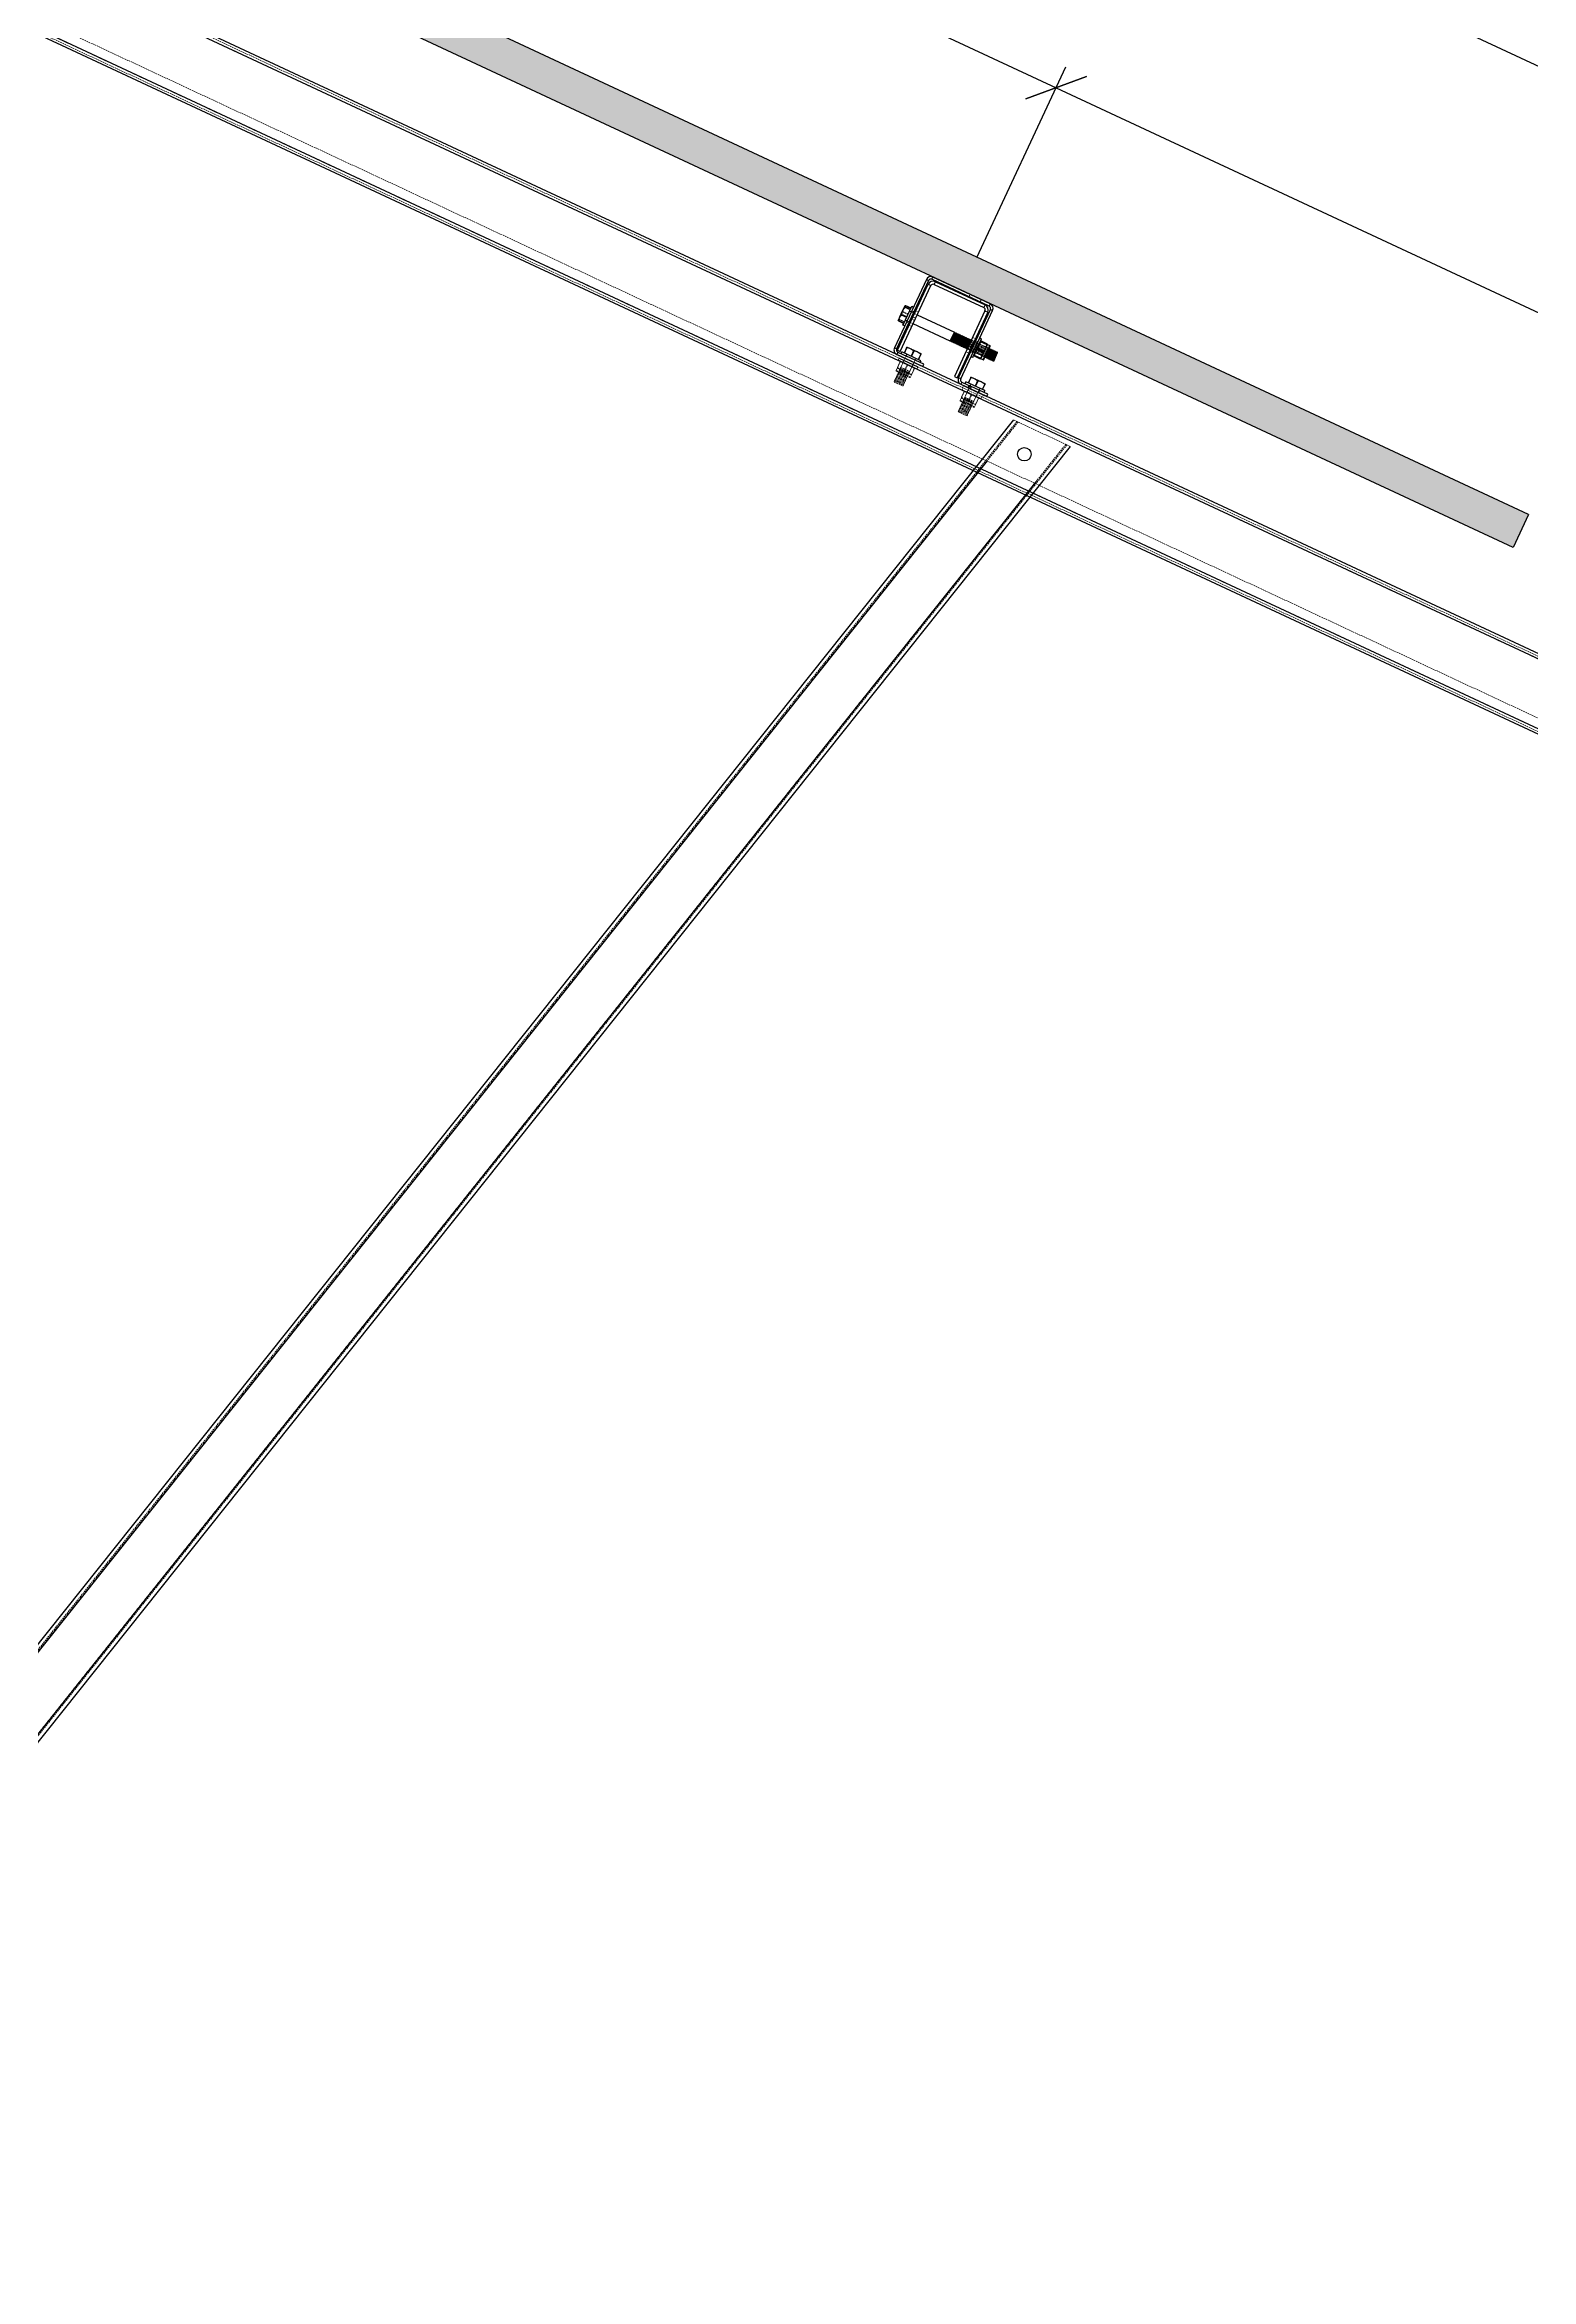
# Model space of a CAD drawing. Header units: millimetres. Extents: x -116399 to 112199, y -90759 to -31335.
# Drawn here: x 105562 to 106782, y -48678 to -46845 of the extents above; entities that cross this region are included whole.
import ezdxf

# ---------------------------------------------------------------- set-up
doc = ezdxf.new("R2010")
doc.units = ezdxf.units.MM
doc.linetypes.add('HIDDEN', pattern=[1.905, 1.27, -0.635])
doc.styles.add('Annotative', font='simplex.shx', dxfattribs={"height": 2.5})
doc.dimstyles.new('Annotative', dxfattribs={"dimscale": 0, "dimtxt": 2.5, "dimasz": 2.5, "dimexe": 1.25, "dimexo": 2, "dimtad": 1, "dimtxsty": 'Annotative', "dimblk": 'OBLIQUE', "dimcen": 2.5, "dimazin": 3, "dimtfac": 1, "dimtmove": 0, "dimatfit": 3, "dimfxl": 1})

# ---------------------------------------------------------------- blocks, each defined once
blk = doc.blocks.new('pannello sezione')
h = blk.add_hatch(color=4)
h.dxf.hatch_style = 1
h.paths.add_polyline_path([(1192, 0), (-1192, 0), (-1192, -30), (1192, -30)])
at = {"color": 4, "linetype": 'Continuous', "lineweight": 25}
for p, q in [((1192, 0), (-1192, 0)), ((-1192, 0), (-1192, -30)), ((1192, 0), (1192, -30)), ((1192, -30), (-1192, -30))]:
    blk.add_line(p, q, dxfattribs=at)
blk = doc.blocks.new('_Oblique')
at = {"color": 0, "linetype": 'ByBlock', "lineweight": -2}
blk.add_line((-0.5, -0.5), (0.5, 0.5), dxfattribs=at)
blk = doc.blocks.new('*D405')
at = {"color": 8, "lineweight": -2}
for p, q in [((105058.4, -46427.8), (105131.2, -46271.6)), ((105123.3, -46288.6), (106392.1, -46880.2)), ((106327.2, -47019.4), (106400, -46863.2))]:
    blk.add_line(p, q, dxfattribs=at)
at = {"layer": 'Defpoints', "color": 0}
for p in [(105045.7, -46454.9), (106392.1, -46880.2), (106314.5, -47046.6)]:
    blk.add_point(p, dxfattribs=at)
at = {"color": 8, "lineweight": -2, "xscale": 37.5, "yscale": 37.5, "zscale": 37.5}
for p, rotation in [((105123.3, -46288.6), 154.9996608847016), ((106392.1, -46880.2), 334.9996608847017)]:
    blk.add_blockref('_Oblique', p, dxfattribs=dict(at, rotation=rotation))
at = {"insert": (105769.6, -46558.9), "char_height": 37.5, "attachment_point": 5, "rotation": 334.9997, "style": 'Annotative'}
blk.add_mtext('1400', dxfattribs=at)
blk = doc.blocks.new('*D406')
at = {"color": 8, "lineweight": -2}
for p, q in [((106327.2, -47019.4), (106400, -46863.2)), ((106392.1, -46880.2), (107302, -47304.6)), ((107237.1, -47443.7), (107310, -47287.6))]:
    blk.add_line(p, q, dxfattribs=at)
at = {"layer": 'Defpoints', "color": 0}
for p in [(106314.5, -47046.6), (107302, -47304.6), (107224.5, -47470.9)]:
    blk.add_point(p, dxfattribs=at)
at = {"color": 8, "lineweight": -2, "xscale": 37.5, "yscale": 37.5, "zscale": 37.5}
for p, rotation in [((106392.1, -46880.2), 154.9996608847016), ((107302, -47304.6), 334.9996608847017)]:
    blk.add_blockref('_Oblique', p, dxfattribs=dict(at, rotation=rotation))
at = {"insert": (106859, -47066.9), "char_height": 37.5, "attachment_point": 5, "rotation": 334.9997, "style": 'Annotative'}
blk.add_mtext('1004', dxfattribs=at)
blk = doc.blocks.new('*D402')
at = {"color": 8, "lineweight": -2}
for p, q in [((104631.9, -46195.6), (104769.4, -45900.7)), ((106922.2, -46925.2), (104761.5, -45917.7)), ((106792.6, -47203.1), (106930.1, -46908.2))]:
    blk.add_line(p, q, dxfattribs=at)
at = {"layer": 'Defpoints', "color": 0}
for p in [(104761.5, -45917.7), (104619.3, -46222.8), (106779.9, -47230.3)]:
    blk.add_point(p, dxfattribs=at)
at = {"color": 8, "lineweight": -2, "xscale": 37.5, "yscale": 37.5, "zscale": 37.5}
for p, rotation in [((104761.5, -45917.7), 154.9996608846983), ((106922.2, -46925.2), 334.9996608846983)]:
    blk.add_blockref('_Oblique', p, dxfattribs=dict(at, rotation=rotation))
at = {"insert": (105853.7, -46396), "char_height": 37.5, "attachment_point": 5, "rotation": 334.9997, "style": 'Annotative'}
blk.add_mtext('2384', dxfattribs=at)
blk = doc.blocks.new('A$Cebdbe276')
at = {"color": 5, "linetype": 'Continuous', "lineweight": 25}
for p, q in [((-26, -2), (-26, 0)), ((26, 0), (-26, 0)), ((26, 0), (26, -2)), ((-30, -4), (-28, -4)), ((-30, -4), (-30, -66)), ((-28, -4), (-28, -66)), ((26, -2), (-26, -2)), ((28, -4), (30, -4)), ((28, -66), (28, -4)), ((30, -66), (30, -4)), ((-36.8, -30.9), (-36.9, -31)), ((-36.9, -31), (-36.9, -31.2)), ((-36.9, -31), (-36.9, -31)), ((-36.9, -31.2), (-36.4, -31.7)), ((-36.9, -31.2), (-36.9, -34.7)), ((-36.4, -32), (-36.9, -34.7)), ((-36.9, -34.7), (-36.9, -35.9)), ((-36.9, -35.9), (-36.4, -38.6)), ((-36.9, -35.9), (-36.9, -41.2)), ((-36.4, -30.5), (-36.6, -30.6)), ((-36.4, -30.5), (-31.6, -30.5)), ((-36.4, -32), (-36.4, -31.7)), ((-31.6, -31.7), (-36.4, -31.7)), ((-36.4, -32), (-31.6, -32)), ((-31.6, -29), (-30, -29)), ((-31.6, -45.1), (-31.6, -29)), ((-28, -33.5), (-27, -33.5)), ((-24.5, -33.5), (9.2, -33.5)), ((9.2, -41.5), (9.2, -33.5)), ((9.2, -33.7), (9.4, -33.7)), ((9.4, -33.5), (10.2, -33.5)), ((9.4, -41.5), (9.4, -33.5)), ((10.2, -41.5), (10.2, -33.5)), ((10.2, -33.7), (10.4, -33.7)), ((10.4, -33.5), (11.2, -33.5)), ((10.4, -41.5), (10.4, -33.5)), ((11.2, -41.5), (11.2, -33.5)), ((11.2, -33.7), (11.4, -33.7)), ((11.4, -33.5), (12.2, -33.5)), ((11.4, -41.5), (11.4, -33.5)), ((12.2, -41.5), (12.2, -33.5)), ((12.2, -33.7), (12.4, -33.7)), ((12.4, -33.5), (13.2, -33.5)), ((12.4, -41.5), (12.4, -33.5)), ((13.2, -41.5), (13.2, -33.5)), ((13.2, -33.7), (13.4, -33.7)), ((13.4, -33.5), (14.2, -33.5)), ((13.4, -41.5), (13.4, -33.5)), ((14.2, -41.5), (14.2, -33.5)), ((14.2, -33.7), (14.4, -33.7)), ((14.4, -33.5), (15.2, -33.5)), ((14.4, -41.5), (14.4, -33.5)), ((15.2, -41.5), (15.2, -33.5)), ((15.2, -33.7), (15.4, -33.7)), ((15.4, -33.5), (16.2, -33.5)), ((15.4, -41.5), (15.4, -33.5)), ((16.2, -41.5), (16.2, -33.5)), ((16.2, -33.7), (16.4, -33.7)), ((16.4, -33.5), (17.2, -33.5)), ((16.4, -41.5), (16.4, -33.5)), ((17.2, -41.5), (17.2, -33.5)), ((17.2, -33.7), (17.4, -33.7)), ((17.4, -33.5), (18.2, -33.5)), ((17.4, -41.5), (17.4, -33.5)), ((18.2, -41.5), (18.2, -33.5)), ((18.2, -33.7), (18.4, -33.7)), ((18.4, -33.5), (19.2, -33.5)), ((18.4, -41.5), (18.4, -33.5)), ((19.2, -41.5), (19.2, -33.5)), ((19.2, -33.7), (19.4, -33.7)), ((19.4, -33.5), (20.2, -33.5)), ((19.4, -41.5), (19.4, -33.5)), ((20.2, -41.5), (20.2, -33.5)), ((20.2, -33.7), (20.4, -33.7)), ((20.4, -33.5), (21.2, -33.5)), ((20.4, -41.5), (20.4, -33.5)), ((21.2, -41.5), (21.2, -33.5)), ((21.2, -33.7), (21.4, -33.7)), ((21.4, -33.5), (22.2, -33.5)), ((21.4, -41.5), (21.4, -33.5)), ((22.2, -41.5), (22.2, -33.5)), ((22.2, -33.7), (22.4, -33.7)), ((22.4, -33.5), (23.2, -33.5)), ((22.4, -41.5), (22.4, -33.5)), ((23.2, -41.5), (23.2, -33.5)), ((23.2, -33.7), (23.4, -33.7)), ((23.4, -33.5), (24.2, -33.5)), ((23.4, -41.5), (23.4, -33.5)), ((24.2, -41.5), (24.2, -33.5)), ((24.2, -33.7), (24.4, -33.7)), ((24.4, -33.5), (24.5, -33.5)), ((24.4, -41.5), (24.4, -33.5)), ((27, -33.5), (27.2, -33.5)), ((27.2, -41.5), (27.2, -33.5)), ((27.2, -33.7), (27.4, -33.7)), ((27.4, -33.5), (28, -33.5)), ((27.4, -41.5), (27.4, -33.5)), ((30, -29), (31.6, -29)), ((31.6, -45.1), (31.6, -29)), ((31.6, -31), (31.6, -31)), ((32.1, -30.7), (37.6, -30.7)), ((32.1, -31.5), (32.1, -31.3)), ((37.6, -31.3), (32.1, -31.3)), ((32.1, -31.5), (37.6, -31.5)), ((37.6, -31.5), (37.6, -31.3)), ((38.1, -31), (38.1, -31)), ((38.1, -31), (40.1, -31)), ((38.1, -44), (38.1, -31)), ((40.1, -44), (40.1, -31)), ((40.6, -43.5), (40.6, -31.5)), ((40.6, -33.5), (41.2, -33.5)), ((41.2, -41.5), (41.2, -33.5)), ((41.2, -33.7), (41.4, -33.7)), ((41.4, -33.5), (42.2, -33.5)), ((41.4, -41.5), (41.4, -33.5)), ((42.2, -41.5), (42.2, -33.5)), ((42.2, -33.7), (42.4, -33.7)), ((42.4, -33.5), (43.2, -33.5)), ((42.4, -41.5), (42.4, -33.5)), ((43.2, -41.5), (43.2, -33.5)), ((43.2, -33.7), (43.4, -33.7)), ((43.4, -33.5), (44.2, -33.5)), ((43.4, -41.5), (43.4, -33.5)), ((44.2, -41.5), (44.2, -33.5)), ((44.2, -33.7), (44.4, -33.7)), ((44.4, -33.5), (45.2, -33.5)), ((44.4, -41.5), (44.4, -33.5)), ((45.2, -41.5), (45.2, -33.5)), ((45.2, -33.7), (45.4, -33.7)), ((45.4, -33.5), (46.2, -33.5)), ((45.4, -41.5), (45.4, -33.5)), ((46.2, -41.5), (46.2, -33.5)), ((46.2, -33.7), (46.4, -33.7)), ((46.4, -33.5), (47.2, -33.5)), ((46.4, -41.5), (46.4, -33.5)), ((47.2, -41.5), (47.2, -33.5)), ((47.2, -33.7), (47.4, -33.7)), ((47.4, -33.5), (48.2, -33.5)), ((47.4, -41.5), (47.4, -33.5)), ((48.2, -41.5), (48.2, -33.5)), ((48.2, -33.7), (48.4, -33.7)), ((48.4, -41.3), (48.4, -33.7)), ((-36.4, -39), (-36.9, -41.2)), ((-36.9, -41.2), (-36.9, -42.2)), ((-36.9, -42.2), (-36.4, -44.4)), ((-36.9, -42.2), (-36.9, -44)), ((-36.4, -44.5), (-36.8, -44.1)), ((-31.6, -38.6), (-36.4, -38.6)), ((-36.4, -39), (-36.4, -38.6)), ((-36.4, -39), (-31.6, -39)), ((-31.6, -44.4), (-36.4, -44.4)), ((-36.4, -44.5), (-36.4, -44.4)), ((-36.4, -44.5), (-31.6, -44.5)), ((-31.6, -46), (-31.6, -45.1)), ((-30, -46), (-31.6, -46)), ((-27, -41.5), (-28, -41.5)), ((9.2, -41.5), (-24.5, -41.5)), ((9.4, -41.3), (9.2, -41.3)), ((10.2, -41.5), (9.4, -41.5)), ((10.4, -41.3), (10.2, -41.3)), ((11.2, -41.5), (10.4, -41.5)), ((11.4, -41.3), (11.2, -41.3)), ((12.2, -41.5), (11.4, -41.5)), ((12.4, -41.3), (12.2, -41.3)), ((13.2, -41.5), (12.4, -41.5)), ((13.4, -41.3), (13.2, -41.3)), ((14.2, -41.5), (13.4, -41.5)), ((14.4, -41.3), (14.2, -41.3)), ((15.2, -41.5), (14.4, -41.5)), ((15.4, -41.3), (15.2, -41.3)), ((16.2, -41.5), (15.4, -41.5)), ((16.4, -41.3), (16.2, -41.3)), ((17.2, -41.5), (16.4, -41.5)), ((17.4, -41.3), (17.2, -41.3)), ((18.2, -41.5), (17.4, -41.5)), ((18.4, -41.3), (18.2, -41.3)), ((19.2, -41.5), (18.4, -41.5)), ((19.4, -41.3), (19.2, -41.3)), ((20.2, -41.5), (19.4, -41.5)), ((20.4, -41.3), (20.2, -41.3)), ((21.2, -41.5), (20.4, -41.5)), ((21.4, -41.3), (21.2, -41.3)), ((22.2, -41.5), (21.4, -41.5)), ((22.4, -41.3), (22.2, -41.3)), ((23.2, -41.5), (22.4, -41.5)), ((23.4, -41.3), (23.2, -41.3)), ((24.2, -41.5), (23.4, -41.5)), ((24.4, -41.3), (24.2, -41.3)), ((24.5, -41.5), (24.4, -41.5)), ((27.2, -41.5), (27, -41.5)), ((27.4, -41.3), (27.2, -41.3)), ((28, -41.5), (27.4, -41.5)), ((31.6, -46), (30, -46)), ((32.2, -41.5), (31.6, -41.5)), ((31.6, -44), (31.6, -44)), ((31.6, -46), (31.6, -45.1)), ((32.1, -38.3), (32.1, -37.9)), ((37.6, -37.9), (32.1, -37.9)), ((32.1, -38.3), (37.6, -38.3)), ((32.1, -43.5), (32.1, -43.7)), ((32.1, -44.3), (32.1, -44.1)), ((37.6, -44.1), (32.1, -44.1)), ((32.1, -44.3), (37.6, -44.3)), ((37.6, -38.3), (37.6, -37.9)), ((38, -41.4), (37.6, -43.5)), ((37.6, -43.5), (37.6, -43.7)), ((37.6, -44.3), (37.6, -44.1)), ((38.1, -44), (38.1, -44)), ((40.1, -44), (38.1, -44)), ((41.2, -41.5), (40.6, -41.5)), ((41.4, -41.3), (41.2, -41.3)), ((42.2, -41.5), (41.4, -41.5)), ((42.4, -41.3), (42.2, -41.3)), ((43.2, -41.5), (42.4, -41.5)), ((43.4, -41.3), (43.2, -41.3)), ((44.2, -41.5), (43.4, -41.5)), ((44.4, -41.3), (44.2, -41.3)), ((45.2, -41.5), (44.4, -41.5)), ((45.4, -41.3), (45.2, -41.3)), ((46.2, -41.5), (45.4, -41.5)), ((46.4, -41.3), (46.2, -41.3)), ((47.2, -41.5), (46.4, -41.5)), ((47.4, -41.3), (47.2, -41.3)), ((48.2, -41.5), (47.4, -41.5)), ((48.4, -41.3), (48.2, -41.3)), ((-28, -66), (-30, -66)), ((-26, -68), (-26, -70)), ((-26, -68), (-17.5, -68)), ((-26, -70), (-17.5, -70)), ((-23, -68), (-23, -66.4)), ((-6, -66.4), (-23, -66.4)), ((-21, -61.6), (-21, -61.1)), ((-18.3, -61.1), (-21, -61.1)), ((-21, -61.6), (-20.8, -61.6)), ((-21, -61.6), (-21, -66.4)), ((-18.3, -61.1), (-20.8, -61.6)), ((-20.8, -66.4), (-20.8, -61.6)), ((-17.2, -61.1), (-18.3, -61.1)), ((-2.5, -68), (-17.5, -68)), ((-17.5, -70), (-2.5, -70)), ((-11.8, -61.1), (-17.2, -61.1)), ((-14.7, -61.6), (-17.2, -61.1)), ((-14.7, -61.6), (-14.3, -61.6)), ((-14.7, -61.6), (-14.7, -66.4)), ((-11.8, -61.1), (-14.3, -61.6)), ((-14.3, -66.4), (-14.3, -61.6)), ((-10.7, -61.1), (-11.8, -61.1)), ((-8.2, -61.6), (-10.7, -61.1)), ((-8, -61.1), (-10.7, -61.1)), ((-8.2, -61.6), (-8.2, -66.4)), ((-8.2, -61.6), (-8, -61.6)), ((-8, -61.1), (-8, -61.6)), ((-8, -66.4), (-8, -61.6)), ((-6, -66.4), (-6, -68)), ((-2.5, -70), (-2.5, -68)), ((30, -66), (28, -66)), ((32, -68), (32, -70)), ((32, -68), (40.5, -68)), ((32, -70), (40.5, -70)), ((35, -68), (35, -66.4)), ((52, -66.4), (35, -66.4)), ((37, -61.6), (37, -61.1)), ((39.7, -61.1), (37, -61.1)), ((37, -61.6), (37.2, -61.6)), ((37, -61.6), (37, -66.4)), ((39.7, -61.1), (37.2, -61.6)), ((37.2, -66.4), (37.2, -61.6)), ((40.8, -61.1), (39.7, -61.1)), ((40.5, -68), (40.5, -70)), ((55.5, -68), (40.5, -68)), ((40.5, -70), (55.5, -70)), ((46.2, -61.1), (40.8, -61.1)), ((43.3, -61.6), (40.8, -61.1)), ((43.3, -61.6), (43.7, -61.6)), ((43.3, -61.6), (43.3, -66.4)), ((46.2, -61.1), (43.7, -61.6)), ((43.7, -66.4), (43.7, -61.6)), ((47.3, -61.1), (46.2, -61.1)), ((49.8, -61.6), (47.3, -61.1)), ((50, -61.1), (47.3, -61.1)), ((49.8, -61.6), (49.8, -66.4)), ((49.8, -61.6), (50, -61.6)), ((50, -61.1), (50, -61.6)), ((50, -66.4), (50, -61.6)), ((52, -66.4), (52, -68)), ((55.5, -70), (55.5, -68))]:
    blk.add_line(p, q, dxfattribs=at)
at = {"color": 5, "linetype": 'HIDDEN', "lineweight": 18}
for p, q in [((-26, 0), (-26, -2)), ((-26, -2), (-26, 0)), ((-26, 0), (-26, -2)), ((-26, -2), (-26, 0)), ((-26, 0), (-26, -2)), ((-26, -2), (-26, 0)), ((-26, 0), (-26, -2)), ((-26, -2), (-26, 0)), ((-26, 0), (-26, -2)), ((-26, -2), (-26, 0)), ((-26, 0), (-26, -2)), ((-26, -2), (-26, 0)), ((-26, 0), (-26, -2)), ((-26, -2), (-26, 0)), ((-26, 0), (-26, -2)), ((-26, -2), (-26, 0)), ((-26, 0), (-26, -2)), ((7.7, -2), (7.7, 0)), ((17.7, 0), (17.7, -2)), ((26, -2), (26, 0)), ((26, 0), (26, -2)), ((26, -2), (26, 0)), ((26, 0), (26, -2)), ((26, -2), (26, 0)), ((26, 0), (26, -2)), ((26, -2), (26, 0)), ((26, 0), (26, -2)), ((26, -2), (26, 0)), ((26, 0), (26, -2)), ((26, -2), (26, 0)), ((26, 0), (26, -2)), ((26, -2), (26, 0)), ((26, 0), (26, -2)), ((26, -2), (26, 0)), ((26, 0), (26, -2)), ((26, -2), (26, 0)), ((-28, -4), (-30, -4)), ((-30, -4), (-28, -4)), ((-28, -4), (-30, -4)), ((-30, -4), (-28, -4)), ((-28, -4), (-30, -4)), ((-30, -4), (-28, -4)), ((-28, -4), (-30, -4)), ((-30, -4), (-28, -4)), ((-28, -4), (-30, -4)), ((-30, -4), (-28, -4)), ((-28, -4), (-30, -4)), ((-30, -4), (-28, -4)), ((-28, -4), (-30, -4)), ((-30, -4), (-28, -4)), ((-28, -4), (-30, -4)), ((-30, -4), (-28, -4)), ((-28, -4), (-30, -4)), ((30, -4), (28, -4)), ((28, -4), (30, -4)), ((30, -4), (28, -4)), ((28, -4), (30, -4)), ((30, -4), (28, -4)), ((28, -4), (30, -4)), ((30, -4), (28, -4)), ((28, -4), (30, -4)), ((30, -4), (28, -4)), ((28, -4), (30, -4)), ((30, -4), (28, -4)), ((28, -4), (30, -4)), ((30, -4), (28, -4)), ((28, -4), (30, -4)), ((30, -4), (28, -4)), ((28, -4), (30, -4)), ((30, -4), (28, -4)), ((-36.9, -32.8), (-36.4, -30.6)), ((-36.4, -36), (-36.9, -33.8)), ((-36.9, -39.1), (-36.4, -36.4)), ((-36.4, -30.5), (-36.4, -30.6)), ((-31.6, -30.6), (-36.4, -30.6)), ((-36.4, -36), (-36.4, -36.4)), ((-36.4, -36), (-31.6, -36)), ((-31.6, -36.4), (-36.4, -36.4)), ((-31.6, -33.3), (-30, -33.3)), ((-31.6, -33.5), (-28, -33.5)), ((-30, -32.5), (-28, -32.5)), ((24.5, -33.5), (25.2, -33.5)), ((24.5, -36.5), (27, -36.5)), ((27, -36.5), (24.5, -36.5)), ((24.5, -36.5), (27, -36.5)), ((27, -36.5), (24.5, -36.5)), ((24.5, -36.5), (27, -36.5)), ((27, -36.5), (24.5, -36.5)), ((24.5, -36.5), (27, -36.5)), ((27, -36.5), (24.5, -36.5)), ((25.2, -41.5), (25.2, -33.5)), ((25.2, -33.7), (25.4, -33.7)), ((25.4, -41.5), (25.4, -33.5)), ((25.4, -33.5), (26.2, -33.5)), ((26.2, -41.5), (26.2, -33.5)), ((26.2, -33.7), (26.4, -33.7)), ((26.4, -41.5), (26.4, -33.5)), ((26.4, -33.5), (27, -33.5)), ((28, -32.5), (30, -32.5)), ((28, -33.5), (28.2, -33.5)), ((28.2, -41.5), (28.2, -33.5)), ((28.2, -33.7), (28.4, -33.7)), ((28.4, -41.5), (28.4, -33.5)), ((28.4, -33.5), (29.2, -33.5)), ((29.2, -41.5), (29.2, -33.5)), ((29.2, -33.7), (29.4, -33.7)), ((29.4, -41.5), (29.4, -33.5)), ((29.4, -33.5), (30.2, -33.5)), ((30, -33.3), (31.6, -33.3)), ((30.2, -41.5), (30.2, -33.5)), ((30.2, -33.7), (30.4, -33.7)), ((30.4, -41.5), (30.4, -33.5)), ((30.4, -33.5), (31.2, -33.5)), ((31.2, -41.5), (31.2, -33.5)), ((31.2, -33.7), (31.4, -33.7)), ((31.4, -41.5), (31.4, -33.5)), ((31.4, -33.5), (32.2, -33.5)), ((31.6, -44), (31.6, -31)), ((31.6, -33.5), (40.5, -33.5)), ((32.1, -30.7), (32.1, -30.9)), ((37.6, -30.9), (32.1, -30.9)), ((32.2, -41.5), (32.2, -33.5)), ((32.2, -33.7), (32.4, -33.7)), ((32.4, -41.5), (32.4, -33.5)), ((32.4, -33.5), (33.2, -33.5)), ((33.2, -41.5), (33.2, -33.5)), ((33.2, -33.7), (33.4, -33.7)), ((33.4, -41.5), (33.4, -33.5)), ((33.4, -33.5), (34.2, -33.5)), ((34.2, -41.5), (34.2, -33.5)), ((34.2, -33.7), (34.4, -33.7)), ((34.4, -41.5), (34.4, -33.5)), ((34.4, -33.5), (35.2, -33.5)), ((35.2, -41.5), (35.2, -33.5)), ((35.2, -33.7), (35.4, -33.7)), ((35.4, -41.5), (35.4, -33.5)), ((35.4, -33.5), (36.2, -33.5)), ((36.2, -41.5), (36.2, -33.5)), ((36.2, -33.7), (36.4, -33.7)), ((36.4, -41.5), (36.4, -33.5)), ((36.4, -33.5), (37.2, -33.5)), ((37.2, -41.5), (37.2, -33.5)), ((37.2, -33.7), (37.4, -33.7)), ((37.4, -41.5), (37.4, -33.5)), ((37.4, -33.5), (38.2, -33.5)), ((37.6, -30.7), (37.6, -30.9)), ((38.2, -41.5), (38.2, -33.5)), ((38.2, -33.7), (38.4, -33.7)), ((38.4, -41.5), (38.4, -33.5)), ((38.4, -33.5), (39.2, -33.5)), ((39.2, -41.5), (39.2, -33.5)), ((39.2, -33.7), (39.4, -33.7)), ((39.4, -41.5), (39.4, -33.5)), ((39.4, -33.5), (40.2, -33.5)), ((40.1, -31), (40.1, -44)), ((40.2, -41.5), (40.2, -33.5)), ((40.2, -33.7), (40.4, -33.7)), ((40.4, -41.5), (40.4, -33.5)), ((40.4, -33.5), (40.6, -33.5)), ((40.5, -33.5), (40.6, -33.4)), ((40.5, -41.5), (40.5, -33.5)), ((-36.4, -43), (-36.9, -40.3)), ((-36.4, -43), (-31.6, -43)), ((-36.4, -43), (-36.4, -43.3)), ((-31.6, -43.3), (-36.4, -43.3)), ((-28, -41.5), (-31.6, -41.5)), ((-30, -41.7), (-31.6, -41.7)), ((-28, -42.5), (-30, -42.5)), ((27, -38.5), (24.5, -38.5)), ((27, -38.5), (24.5, -38.5)), ((27, -38.5), (24.5, -38.5)), ((27, -38.5), (24.5, -38.5)), ((27, -38.5), (24.5, -38.5)), ((27, -38.5), (24.5, -38.5)), ((27, -38.5), (24.5, -38.5)), ((27, -38.5), (24.5, -38.5)), ((25.2, -41.5), (24.5, -41.5)), ((25.4, -41.3), (25.2, -41.3)), ((26.2, -41.5), (25.4, -41.5)), ((26.4, -41.3), (26.2, -41.3)), ((27, -41.5), (26.4, -41.5)), ((28.2, -41.5), (28, -41.5)), ((30, -42.5), (28, -42.5)), ((28.4, -41.3), (28.2, -41.3)), ((29.2, -41.5), (28.4, -41.5)), ((29.4, -41.3), (29.2, -41.3)), ((30.2, -41.5), (29.4, -41.5)), ((31.6, -41.7), (30, -41.7)), ((30.4, -41.3), (30.2, -41.3)), ((31.2, -41.5), (30.4, -41.5)), ((31.4, -41.3), (31.2, -41.3)), ((31.6, -41.5), (31.4, -41.5)), ((40.5, -41.5), (31.6, -41.5)), ((32.1, -36.7), (32.1, -37.1)), ((32.1, -36.7), (37.6, -36.7)), ((37.6, -37.1), (32.1, -37.1)), ((32.1, -43.5), (37.6, -43.5)), ((37.6, -43.7), (32.1, -43.7)), ((32.4, -41.3), (32.2, -41.3)), ((33.2, -41.5), (32.4, -41.5)), ((33.4, -41.3), (33.2, -41.3)), ((34.2, -41.5), (33.4, -41.5)), ((34.4, -41.3), (34.2, -41.3)), ((35.2, -41.5), (34.4, -41.5)), ((35.4, -41.3), (35.2, -41.3)), ((36.2, -41.5), (35.4, -41.5)), ((36.4, -41.3), (36.2, -41.3)), ((37.2, -41.5), (36.4, -41.5)), ((37.4, -41.3), (37.2, -41.3)), ((38.2, -41.5), (37.4, -41.5)), ((37.6, -36.7), (37.6, -37.1)), ((38.4, -41.3), (38.2, -41.3)), ((39.2, -41.5), (38.4, -41.5)), ((39.4, -41.3), (39.2, -41.3)), ((40.2, -41.5), (39.4, -41.5)), ((40.1, -44), (40.1, -44)), ((40.4, -41.3), (40.2, -41.3)), ((40.6, -41.5), (40.4, -41.5)), ((40.6, -41.6), (40.5, -41.5)), ((-28, -66), (-30, -66)), ((-28, -66), (-30, -66)), ((-28, -66), (-30, -66)), ((-28, -66), (-30, -66)), ((-28, -66), (-30, -66)), ((-28, -66), (-30, -66)), ((-28, -66), (-30, -66)), ((-28, -66), (-30, -66)), ((-28, -66), (-30, -66)), ((-28, -66), (-30, -66)), ((-28, -66), (-30, -66)), ((-28, -66), (-30, -66)), ((-28, -66), (-30, -66)), ((-28, -66), (-30, -66)), ((-28, -66), (-30, -66)), ((-28, -66), (-30, -66)), ((-28, -66), (-30, -66)), ((-26, -68), (-26, -70)), ((-26, -68), (-26, -70)), ((-26, -68), (-26, -70)), ((-26, -68), (-26, -70)), ((-26, -68), (-26, -70)), ((-26, -68), (-26, -70)), ((-26, -68), (-26, -70)), ((-26, -68), (-26, -70)), ((-26, -68), (-26, -70)), ((-26, -68), (-26, -70)), ((-26, -68), (-26, -70)), ((-26, -68), (-26, -70)), ((-26, -68), (-26, -70)), ((-26, -68), (-26, -70)), ((-26, -68), (-26, -70)), ((-26, -68), (-26, -70)), ((-26, -68), (-26, -70)), ((-23, -73.6), (-23, -72)), ((-18.7, -68), (-18.7, -66.4)), ((-18.7, -73.6), (-18.7, -72)), ((-18.5, -78.2), (-18.5, -66.4)), ((-10.5, -66.4), (-10.5, -78.2)), ((-10.3, -66.4), (-10.3, -68)), ((-10.3, -72), (-10.3, -73.6)), ((-6, -72), (-6, -73.6)), ((30, -66), (28, -66)), ((30, -66), (28, -66)), ((30, -66), (28, -66)), ((30, -66), (28, -66)), ((30, -66), (28, -66)), ((30, -66), (28, -66)), ((30, -66), (28, -66)), ((30, -66), (28, -66)), ((30, -66), (28, -66)), ((30, -66), (28, -66)), ((30, -66), (28, -66)), ((30, -66), (28, -66)), ((30, -66), (28, -66)), ((30, -66), (28, -66)), ((30, -66), (28, -66)), ((30, -66), (28, -66)), ((30, -66), (28, -66)), ((32, -68), (32, -70)), ((32, -68), (32, -70)), ((32, -68), (32, -70)), ((32, -68), (32, -70)), ((32, -68), (32, -70)), ((32, -68), (32, -70)), ((32, -68), (32, -70)), ((32, -68), (32, -70)), ((32, -68), (32, -70)), ((32, -68), (32, -70)), ((32, -68), (32, -70)), ((32, -68), (32, -70)), ((32, -68), (32, -70)), ((32, -68), (32, -70)), ((32, -68), (32, -70)), ((32, -68), (32, -70)), ((32, -68), (32, -70)), ((34.5, -72), (34.5, -70)), ((35, -73.6), (35, -72)), ((38.5, -70), (38.5, -68)), ((39, -70), (39, -68)), ((39.3, -68), (39.3, -66.4)), ((39.3, -73.6), (39.3, -72)), ((39.5, -78.2), (39.5, -66.4)), ((39.5, -72), (39.5, -70)), ((39.5, -70), (39.5, -72)), ((40.5, -70), (40.5, -68)), ((40.5, -68), (40.5, -70)), ((40.5, -70), (40.5, -68)), ((40.5, -68), (40.5, -70)), ((40.5, -70), (40.5, -68)), ((40.5, -68), (40.5, -70)), ((40.5, -70), (40.5, -68)), ((40.5, -68), (40.5, -70)), ((40.5, -70), (40.5, -68)), ((40.5, -68), (40.5, -70)), ((40.5, -70), (40.5, -68)), ((40.5, -68), (40.5, -70)), ((40.5, -70), (40.5, -68)), ((40.5, -68), (40.5, -70)), ((40.5, -70), (40.5, -68)), ((40.5, -68), (40.5, -70)), ((40.5, -70), (40.5, -68)), ((47.5, -66.4), (47.5, -78.2)), ((47.5, -70), (47.5, -72)), ((47.5, -70), (47.5, -72)), ((47.7, -66.4), (47.7, -68)), ((47.7, -72), (47.7, -73.6)), ((48, -68), (48, -70)), ((48.4, -68), (48.4, -70)), ((52, -72), (52, -73.6)), ((52.5, -70), (52.5, -72)), ((-6, -73.6), (-23, -73.6)), ((-21, -74.1), (-21, -73.6)), ((-8, -73.6), (-21, -73.6)), ((-21, -73.6), (-21, -73.6)), ((-20.8, -74.1), (-21, -74.1)), ((-21, -74.1), (-20.8, -74.1)), ((-21, -74.1), (-21, -79.6)), ((-21, -79.6), (-21, -80.1)), ((-20.8, -79.6), (-21, -79.6)), ((-21, -79.6), (-20.8, -79.6)), ((-21, -80.1), (-8, -80.1)), ((-21, -80.1), (-21, -80.1)), ((-21, -82.1), (-21, -80.1)), ((-8, -82.1), (-21, -82.1)), ((-20.8, -79.6), (-20.8, -74.1)), ((-20.5, -82.6), (-8.5, -82.6)), ((-18.6, -82.6), (-18.5, -82.5)), ((-18.5, -82.5), (-18.5, -73.6)), ((-18.5, -78.2), (-10.5, -78.2)), ((-18.5, -78.4), (-10.5, -78.4)), ((-18.5, -79.2), (-18.5, -78.4)), ((-18.5, -79.2), (-10.5, -79.2)), ((-18.5, -79.4), (-10.5, -79.4)), ((-18.5, -80.2), (-18.5, -79.4)), ((-18.5, -80.2), (-10.5, -80.2)), ((-18.5, -80.4), (-10.5, -80.4)), ((-18.5, -81.2), (-18.5, -80.4)), ((-18.5, -81.2), (-10.5, -81.2)), ((-18.5, -81.4), (-10.5, -81.4)), ((-18.5, -82.2), (-18.5, -81.4)), ((-18.5, -82.2), (-10.5, -82.2)), ((-18.5, -82.4), (-10.5, -82.4)), ((-18.5, -83.2), (-18.5, -82.4)), ((-18.5, -82.5), (-10.5, -82.5)), ((-18.5, -83.2), (-10.5, -83.2)), ((-18.5, -83.4), (-10.5, -83.4)), ((-18.5, -84.2), (-18.5, -83.4)), ((-18.5, -84.2), (-10.5, -84.2)), ((-18.5, -84.4), (-10.5, -84.4)), ((-18.5, -85.2), (-18.5, -84.4)), ((-18.5, -85.2), (-10.5, -85.2)), ((-18.5, -85.4), (-10.5, -85.4)), ((-18.5, -86.2), (-18.5, -85.4)), ((-18.5, -86.2), (-10.5, -86.2)), ((-18.5, -86.4), (-10.5, -86.4)), ((-18.5, -87.2), (-18.5, -86.4)), ((-18.5, -87.2), (-10.5, -87.2)), ((-18.5, -87.4), (-10.5, -87.4)), ((-18.5, -88.2), (-18.5, -87.4)), ((-18.5, -88.2), (-10.5, -88.2)), ((-18.5, -88.4), (-10.5, -88.4)), ((-18.5, -89.2), (-18.5, -88.4)), ((-18.5, -89.2), (-10.5, -89.2)), ((-18.5, -89.4), (-10.5, -89.4)), ((-18.5, -90.2), (-18.5, -89.4)), ((-18.5, -90.2), (-10.5, -90.2)), ((-18.5, -90.4), (-10.5, -90.4)), ((-18.5, -91.2), (-18.5, -90.4)), ((-18.5, -91.2), (-10.5, -91.2)), ((-18.3, -78.4), (-18.3, -78.2)), ((-18.3, -79.4), (-18.3, -79.2)), ((-18.3, -80.4), (-18.3, -80.2)), ((-18.3, -81.4), (-18.3, -81.2)), ((-18.3, -82.4), (-18.3, -82.2)), ((-18.3, -83.4), (-18.3, -83.2)), ((-18.3, -84.4), (-18.3, -84.2)), ((-18.3, -85.4), (-18.3, -85.2)), ((-18.3, -86.4), (-18.3, -86.2)), ((-18.3, -87.4), (-18.3, -87.2)), ((-18.3, -88.4), (-18.3, -88.2)), ((-18.3, -89.4), (-18.3, -89.2)), ((-18.3, -90.4), (-18.3, -90.2)), ((-18.3, -91.4), (-18.3, -91.2)), ((-18.3, -91.4), (-10.7, -91.4)), ((-14.7, -74.1), (-14.3, -74.1)), ((-14.7, -74.1), (-14.7, -79.6)), ((-14.7, -79.6), (-14.3, -79.6)), ((-14.3, -79.6), (-14.3, -74.1)), ((-10.7, -78.2), (-10.7, -78.4)), ((-10.7, -79.2), (-10.7, -79.4)), ((-10.7, -80.2), (-10.7, -80.4)), ((-10.7, -81.2), (-10.7, -81.4)), ((-10.7, -82.2), (-10.7, -82.4)), ((-10.7, -83.2), (-10.7, -83.4)), ((-10.7, -84.2), (-10.7, -84.4)), ((-10.7, -85.2), (-10.7, -85.4)), ((-10.7, -86.2), (-10.7, -86.4)), ((-10.7, -87.2), (-10.7, -87.4)), ((-10.7, -88.2), (-10.7, -88.4)), ((-10.7, -89.2), (-10.7, -89.4)), ((-10.7, -90.2), (-10.7, -90.4)), ((-10.7, -91.2), (-10.7, -91.4)), ((-10.5, -73.6), (-10.5, -82.5)), ((-10.5, -78.4), (-10.5, -79.2)), ((-10.5, -79.4), (-10.5, -80.2)), ((-10.5, -80.4), (-10.5, -81.2)), ((-10.5, -81.4), (-10.5, -82.2)), ((-10.5, -82.4), (-10.5, -83.2)), ((-10.5, -82.5), (-10.4, -82.6)), ((-10.5, -83.4), (-10.5, -84.2)), ((-10.5, -84.4), (-10.5, -85.2)), ((-10.5, -85.4), (-10.5, -86.2)), ((-10.5, -86.4), (-10.5, -87.2)), ((-10.5, -87.4), (-10.5, -88.2)), ((-10.5, -88.4), (-10.5, -89.2)), ((-10.5, -89.4), (-10.5, -90.2)), ((-10.5, -90.4), (-10.5, -91.2)), ((-8.2, -74.1), (-8, -74.1)), ((-8, -74.1), (-8.2, -74.1)), ((-8.2, -74.1), (-8.2, -79.6)), ((-8, -79.6), (-8.2, -79.6)), ((-8.2, -79.6), (-8, -79.6)), ((-8, -74.1), (-8, -73.6)), ((-8, -73.6), (-8, -73.6)), ((-8, -79.6), (-8, -74.1)), ((-8, -79.6), (-8, -80.1)), ((-8, -80.1), (-8, -80.1)), ((-8, -80.1), (-8, -82.1)), ((52, -73.6), (35, -73.6)), ((37, -74.1), (37, -73.6)), ((50, -73.6), (37, -73.6)), ((37, -73.6), (37, -73.6)), ((37.2, -74.1), (37, -74.1)), ((37, -74.1), (37.2, -74.1)), ((37, -74.1), (37, -79.6)), ((37, -79.6), (37, -80.1)), ((37.2, -79.6), (37, -79.6)), ((37, -79.6), (37.2, -79.6)), ((37, -80.1), (50, -80.1)), ((37, -80.1), (37, -80.1)), ((37, -82.1), (37, -80.1)), ((50, -82.1), (37, -82.1)), ((37.2, -79.6), (37.2, -74.1)), ((37.5, -82.6), (49.5, -82.6)), ((39.4, -82.6), (39.5, -82.5)), ((39.5, -82.5), (39.5, -73.6)), ((39.5, -78.2), (47.5, -78.2)), ((39.5, -78.4), (47.5, -78.4)), ((39.5, -79.2), (39.5, -78.4)), ((39.5, -79.2), (47.5, -79.2)), ((39.5, -79.4), (47.5, -79.4)), ((39.5, -80.2), (39.5, -79.4)), ((39.5, -80.2), (47.5, -80.2)), ((39.5, -80.4), (47.5, -80.4)), ((39.5, -81.2), (39.5, -80.4)), ((39.5, -81.2), (47.5, -81.2)), ((39.5, -81.4), (47.5, -81.4)), ((39.5, -82.2), (39.5, -81.4)), ((39.5, -82.2), (47.5, -82.2)), ((39.5, -82.4), (47.5, -82.4)), ((39.5, -83.2), (39.5, -82.4)), ((39.5, -82.5), (47.5, -82.5)), ((39.5, -83.2), (47.5, -83.2)), ((39.5, -83.4), (47.5, -83.4)), ((39.5, -84.2), (39.5, -83.4)), ((39.5, -84.2), (47.5, -84.2)), ((39.5, -84.4), (47.5, -84.4)), ((39.5, -85.2), (39.5, -84.4)), ((39.5, -85.2), (47.5, -85.2)), ((39.5, -85.4), (47.5, -85.4)), ((39.5, -86.2), (39.5, -85.4)), ((39.5, -86.2), (47.5, -86.2)), ((39.5, -86.4), (47.5, -86.4)), ((39.5, -87.2), (39.5, -86.4)), ((39.5, -87.2), (47.5, -87.2)), ((39.5, -87.4), (47.5, -87.4)), ((39.5, -88.2), (39.5, -87.4)), ((39.5, -88.2), (47.5, -88.2)), ((39.5, -88.4), (47.5, -88.4)), ((39.5, -89.2), (39.5, -88.4)), ((39.5, -89.2), (47.5, -89.2)), ((39.5, -89.4), (47.5, -89.4)), ((39.5, -90.2), (39.5, -89.4)), ((39.5, -90.2), (47.5, -90.2)), ((39.5, -90.4), (47.5, -90.4)), ((39.5, -91.2), (39.5, -90.4)), ((39.5, -91.2), (47.5, -91.2)), ((39.7, -78.4), (39.7, -78.2)), ((39.7, -79.4), (39.7, -79.2)), ((39.7, -80.4), (39.7, -80.2)), ((39.7, -81.4), (39.7, -81.2)), ((39.7, -82.4), (39.7, -82.2)), ((39.7, -83.4), (39.7, -83.2)), ((39.7, -84.4), (39.7, -84.2)), ((39.7, -85.4), (39.7, -85.2)), ((39.7, -86.4), (39.7, -86.2)), ((39.7, -87.4), (39.7, -87.2)), ((39.7, -88.4), (39.7, -88.2)), ((39.7, -89.4), (39.7, -89.2)), ((39.7, -90.4), (39.7, -90.2)), ((39.7, -91.4), (39.7, -91.2)), ((39.7, -91.4), (47.3, -91.4)), ((43.3, -74.1), (43.7, -74.1)), ((43.3, -74.1), (43.3, -79.6)), ((43.3, -79.6), (43.7, -79.6)), ((43.7, -79.6), (43.7, -74.1)), ((47.3, -78.2), (47.3, -78.4)), ((47.3, -79.2), (47.3, -79.4)), ((47.3, -80.2), (47.3, -80.4)), ((47.3, -81.2), (47.3, -81.4)), ((47.3, -82.2), (47.3, -82.4)), ((47.3, -83.2), (47.3, -83.4)), ((47.3, -84.2), (47.3, -84.4)), ((47.3, -85.2), (47.3, -85.4)), ((47.3, -86.2), (47.3, -86.4)), ((47.3, -87.2), (47.3, -87.4)), ((47.3, -88.2), (47.3, -88.4)), ((47.3, -89.2), (47.3, -89.4)), ((47.3, -90.2), (47.3, -90.4)), ((47.3, -91.2), (47.3, -91.4)), ((47.5, -73.6), (47.5, -82.5)), ((47.5, -78.4), (47.5, -79.2)), ((47.5, -79.4), (47.5, -80.2)), ((47.5, -80.4), (47.5, -81.2)), ((47.5, -81.4), (47.5, -82.2)), ((47.5, -82.4), (47.5, -83.2)), ((47.5, -82.5), (47.6, -82.6)), ((47.5, -83.4), (47.5, -84.2)), ((47.5, -84.4), (47.5, -85.2)), ((47.5, -85.4), (47.5, -86.2)), ((47.5, -86.4), (47.5, -87.2)), ((47.5, -87.4), (47.5, -88.2)), ((47.5, -88.4), (47.5, -89.2)), ((47.5, -89.4), (47.5, -90.2)), ((47.5, -90.4), (47.5, -91.2)), ((49.8, -74.1), (50, -74.1)), ((50, -74.1), (49.8, -74.1)), ((49.8, -74.1), (49.8, -79.6)), ((50, -79.6), (49.8, -79.6)), ((49.8, -79.6), (50, -79.6)), ((50, -74.1), (50, -73.6)), ((50, -73.6), (50, -73.6)), ((50, -79.6), (50, -74.1)), ((50, -79.6), (50, -80.1)), ((50, -80.1), (50, -80.1)), ((50, -80.1), (50, -82.1))]:
    blk.add_line(p, q, dxfattribs=at)
at = {"color": 1, "linetype": 'Continuous', "lineweight": 25}
for p, q in [((-27, -7), (-24.5, -7)), ((-27, -66.5), (-27, -7)), ((-24.5, -66.5), (-24.5, -7)), ((-22.5, -5), (-22.5, -2.5)), ((-22.5, -2.5), (22.5, -2.5)), ((-22.5, -5), (22.5, -5)), ((22.5, -2.5), (22.5, -5)), ((24.5, -7), (27, -7)), ((24.5, -7), (24.5, -66.5)), ((27, -7), (27, -66.5)), ((-27, -66.5), (-24.5, -66.5)), ((24.5, -66.5), (27, -66.5))]:
    blk.add_line(p, q, dxfattribs=at)
at = {"color": 1, "linetype": 'HIDDEN', "lineweight": 18}
for p, q in [((-24.5, -7), (-27, -7)), ((-22.5, -2.5), (-22.5, -5)), ((22.5, -5), (22.5, -2.5)), ((27, -7), (24.5, -7)), ((-27, -31), (-24.5, -31)), ((-27, -33.5), (-24.5, -33.5)), ((-27, -36.5), (-24.5, -36.5)), ((-24.5, -36.5), (-27, -36.5)), ((-24.5, -36.5), (-27, -36.5)), ((-27, -36.5), (-24.5, -36.5)), ((-24.5, -36.5), (-27, -36.5)), ((-27, -36.5), (-24.5, -36.5)), ((-24.5, -36.5), (-27, -36.5)), ((-27, -36.5), (-24.5, -36.5)), ((24.5, -31), (27, -31)), ((-24.5, -38.5), (-27, -38.5)), ((-24.5, -38.5), (-27, -38.5)), ((-24.5, -38.5), (-27, -38.5)), ((-24.5, -38.5), (-27, -38.5)), ((-24.5, -38.5), (-27, -38.5)), ((-24.5, -38.5), (-27, -38.5)), ((-24.5, -38.5), (-27, -38.5)), ((-24.5, -38.5), (-27, -38.5)), ((-24.5, -41.5), (-27, -41.5)), ((-24.5, -44), (-27, -44)), ((27, -44), (24.5, -44))]:
    blk.add_line(p, q, dxfattribs=at)
at = {"color": 5}
blk.add_line((-23, -72), (-6, -72), dxfattribs=at)
at = {"color": 5, "linetype": 'Continuous', "lineweight": 25, "flags": 128}
for points in [[(32.1, -30.7), (31.6, -31), (32.1, -31.3)], [(31.6, -33.6), (31.6, -33.4), (32.1, -30.9)], [(37.6, -31.3), (38.1, -31), (37.6, -30.7)], [(37.6, -30.9), (38, -32.5), (38, -33.6)], [(32.1, -44.3), (31.6, -44), (32.1, -43.7)], [(32.1, -43.5), (31.7, -41.7), (31.7, -41.5)], [(37.6, -43.7), (38.1, -44), (37.6, -44.3)]]:
    blk.add_lwpolyline(points, dxfattribs=at)
at = {"color": 5, "linetype": 'HIDDEN', "lineweight": 18, "flags": 128}
for points in [[(32.1, -36.7), (31.7, -35.1), (31.6, -33.6)], [(38, -33.6), (38.1, -34.2), (37.6, -36.7)], [(31.7, -41.5), (31.6, -39.9), (32.1, -37.1)]]:
    blk.add_lwpolyline(points, dxfattribs=at)
at = {"color": 5, "linetype": 'Continuous', "lineweight": 25}
for centre, radius, start, end in [((-26, -4), 4, 90, 180), ((26, -4), 4, 0, 90), ((-26, -4), 2, 90, 180), ((26, -4), 2, 0, 90), ((41.8, -34.7), 10.2, 161.7998, 198.2002), ((27.9, -34.7), 10.2, 341.7998, 18.2002), ((40.1, -31.5), 0.5, 0, 90), ((40.1, -41.2), 8.5, 160.0939, 199.9061), ((29.6, -41.2), 8.5, 340.0939, 19.9061), ((40.1, -43.5), 0.5, 270, 360), ((-26, -66), 4, 180, 270), ((-26, -66), 2, 180, 270), ((32, -66), 4, 180, 270), ((32, -66), 2, 180, 270)]:
    blk.add_arc(centre, radius, start, end, dxfattribs=at)
at = {"color": 1, "linetype": 'Continuous', "lineweight": 25}
for centre, radius, start, end in [((-22.5, -7), 4.5, 90, 180), ((-22.5, -7), 2, 90, 180), ((22.5, -7), 4.5, 0, 90), ((22.5, -7), 2, 0, 90)]:
    blk.add_arc(centre, radius, start, end, dxfattribs=at)
at = {"color": 5, "linetype": 'HIDDEN', "lineweight": 18}
for centre, radius, start, end in [((30.1, -39.9), 7.97, 349.2195, 20.6703), ((-20.5, -82.1), 0.5, 180, 270), ((-17.7, -83), 9.37, 71.0428, 108.9572), ((-17.7, -83), 9.37, 71.0428, 108.9572), ((-17.7, -70.7), 9.37, 251.0428, 288.9572), ((-17.7, -70.7), 9.37, 251.0428, 288.9572), ((-11.2, -83), 9.37, 71.0428, 108.9572), ((-11.2, -83), 9.37, 71.0428, 108.9572), ((-11.2, -70.7), 9.37, 251.0428, 288.9572), ((-11.2, -70.7), 9.37, 251.0428, 288.9572), ((-8.5, -82.1), 0.5, 270, 0), ((37.5, -82.1), 0.5, 180, 270), ((40.3, -83), 9.37, 71.0428, 108.9572), ((40.3, -83), 9.37, 71.0428, 108.9572), ((40.3, -70.7), 9.37, 251.0428, 288.9572), ((40.3, -70.7), 9.37, 251.0428, 288.9572), ((46.8, -83), 9.37, 71.0428, 108.9572), ((46.8, -83), 9.37, 71.0428, 108.9572), ((46.8, -70.7), 9.37, 251.0428, 288.9572), ((46.8, -70.7), 9.37, 251.0428, 288.9572), ((49.5, -82.1), 0.5, 270, 0)]:
    blk.add_arc(centre, radius, start, end, dxfattribs=at)

msp = doc.modelspace()

# ---------------------------------------------------------------- linework, layer by layer
at = {"color": 7, "linetype": 'HIDDEN', "lineweight": 18}
for p, q in [((108550.317, -48168.638), (104925.096, -46478.143)), ((108549.472, -48170.451), (104924.251, -46479.956)), ((108549.472, -48170.451), (104924.251, -46479.956)), ((108549.472, -48170.451), (104924.251, -46479.956)), ((108526.65, -48219.391), (104901.429, -46528.897)), ((108527.496, -48217.578), (104902.274, -46527.084)), ((108527.496, -48217.578), (104902.274, -46527.084)), ((108527.496, -48217.578), (104902.274, -46527.084)), ((108527.496, -48217.578), (104902.274, -46527.084)), ((108527.496, -48217.578), (104902.274, -46527.084)), ((108527.496, -48217.578), (104902.274, -46527.084)), ((108527.496, -48217.578), (104902.274, -46527.084)), ((108530.877, -48210.328), (104905.655, -46519.834)), ((106359.979, -47154.122), (105076.624, -48763.969)), ((106360.911, -47154.557), (105076.624, -48765.573)), ((106360.911, -47154.557), (105076.624, -48765.573)), ((106360.911, -47154.557), (105076.624, -48765.573)), ((106403.789, -47174.565), (106357.183, -47152.817)), ((106400.061, -47172.825), (105098.461, -48805.558)), ((106400.061, -47172.825), (105098.461, -48805.558)), ((106400.061, -47172.825), (105098.461, -48805.558)), ((106400.993, -47173.26), (105099.242, -48806.181)), ((106400.061, -47172.825), (106375.504, -47203.63))]:
    msp.add_line(p, q, dxfattribs=at)
at = {"color": 7, "linetype": 'Continuous', "lineweight": 25}
for p, q in [((108551.163, -48166.825), (104925.941, -46476.331)), ((108549.472, -48170.451), (104924.251, -46479.956)), ((108525.805, -48221.204), (104900.584, -46530.709)), ((108527.496, -48217.578), (104902.274, -46527.084)), ((106357.183, -47152.817), (105125.709, -48697.584)), ((106403.789, -47174.565), (105127.694, -48775.304)), ((106335.635, -47186.264), (105125.867, -48703.801)), ((106375.504, -47203.63), (105127.536, -48769.086))]:
    msp.add_line(p, q, dxfattribs=at)
msp.add_circle((106366.07, -47180.986), 5.5, dxfattribs=at)

# ---------------------------------------------------------------- block references
at = {"rotation": 334.9996608847015}
msp.add_blockref('pannello sezione', (105699.571, -46726.546), dxfattribs=at)
at = {"color": 5, "rotation": 334.9996608838107}
msp.add_blockref('A$Cebdbe276', (106314.53, -47046.614), dxfattribs=at)

# ---------------------------------------------------------------- dimensions: what is measured, and where the dimension line sits
dim = msp.add_linear_dim(base=(104761.523, -45917.687), p1=(106779.886, -47230.314), p2=(104619.255, -46222.779), angle=334.999661, dimstyle='Annotative', override={"dimscale": 0, "dimtix": 0, "dimtofl": 1, "dimtmove": 0, "dimatfit": 3})
dim.commit()
dim.dimension.update_dxf_attribs({"geometry": '*D402', "text_midpoint": (105853.726, -46395.965)})
for p1, p2, picture, middle in [((105045.702, -46454.941), (106314.53, -47046.614), '*D405', (105769.586, -46558.912)), ((106314.53, -47046.614), (107224.46, -47470.928), '*D406', (106858.965, -47066.905))]:
    dim = msp.add_aligned_dim(p1=p1, p2=p2, distance=183.576, dimstyle='Annotative', override={"dimscale": 0, "dimtix": 0, "dimtofl": 1, "dimtmove": 0, "dimatfit": 3})
    dim.commit()
    dim.dimension.update_dxf_attribs({"geometry": picture, "text_midpoint": middle})

doc.saveas('drawing.dxf')
